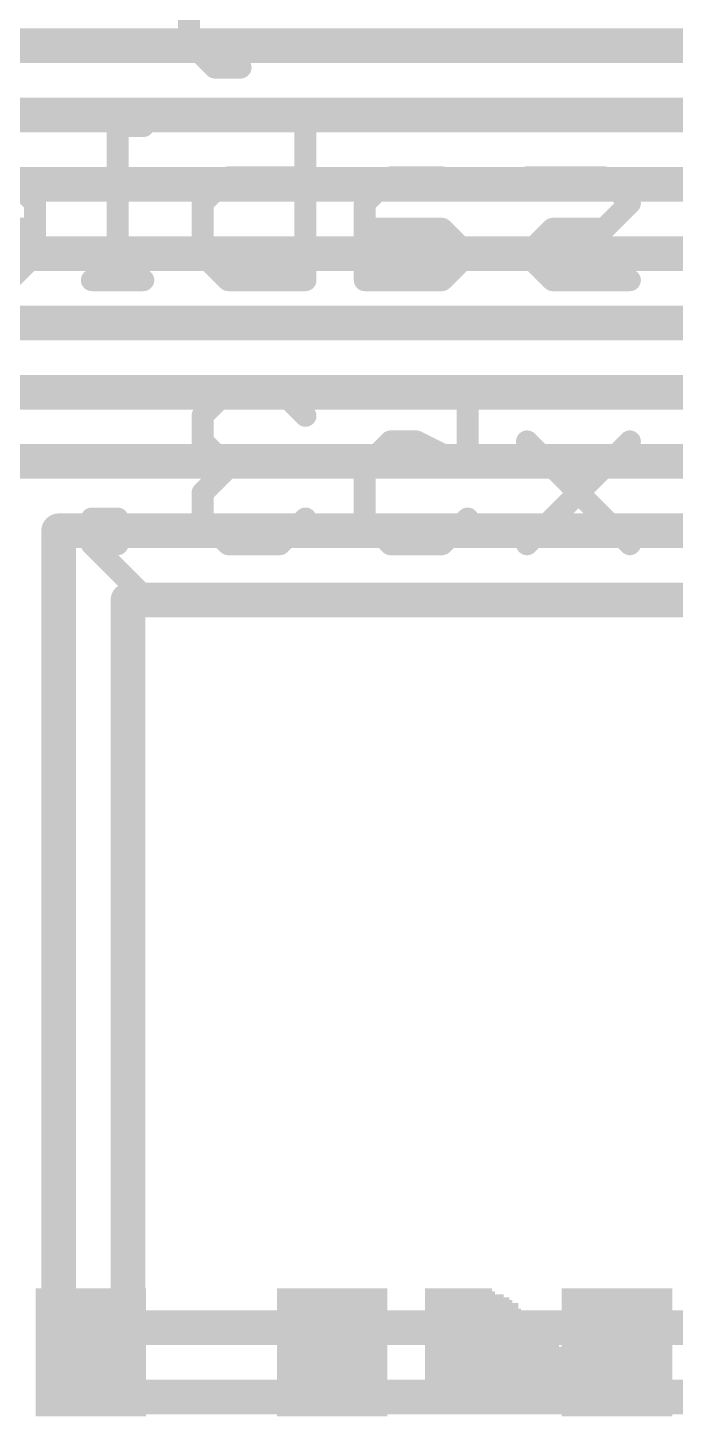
# Model space of a CAD drawing. Extents: x -8.6 to 30.2, y -8.2 to 38.7.
# Drawn here: x 5.42 to 9.16, y 17.38 to 25.4 of the extents above; entities that cross this region are included whole.
import ezdxf

# ---------------------------------------------------------------- set-up
doc = ezdxf.new("R2010")
doc.units = 0
doc.layers.add('1', color=12, linetype='CONTINUOUS')
doc.layers.add('22', color=6, linetype='CONTINUOUS')

# ---------------------------------------------------------------- blocks, each defined once
blk = doc.blocks.new('RECT')
blk.add_solid([(-0.5, -0.5), (0.5, -0.5), (-0.5, 0.5), (0.5, 0.5)])

msp = doc.modelspace()

# ---------------------------------------------------------------- linework, layer by layer
at = {"layer": '1', "const_width": 0.2}
for points in [[(2.8, 25.293), (22.6, 25.293)], [(3.2, 24.893), (22.2, 24.893)], [(3.6, 24.493), (21.8, 24.493)], [(4, 24.093), (21.4, 24.093)], [(4.4, 23.693), (21, 23.693)], [(4.8, 23.293), (20.6, 23.293)], [(5.2, 22.893), (20.2, 22.893)], [(5.6, 22.493), (19.8, 22.493)], [(5.6, 17.493), (5.6, 22.493)], [(6, 22.093), (19.4, 22.093)], [(6, 17.893), (6, 22.093)], [(19.8, 17.893), (6, 17.893)], [(20.2, 17.493), (5.6, 17.493)]]:
    msp.add_lwpolyline(points, dxfattribs=at)
at = {"layer": '1', "const_width": 0.1}
for points in [[(5.6, 22.543, 1), (5.6, 22.443)], [(5.65, 22.493, 1), (5.55, 22.493)], [(6, 22.143, 1), (6, 22.043)], [(6.05, 22.093, 1), (5.95, 22.093)], [(6, 17.943, 1), (6, 17.843)], [(5.95, 17.893, 1), (6.05, 17.893)], [(5.6, 17.543, 1), (5.6, 17.443)], [(5.55, 17.493, 1), (5.65, 17.493)]]:
    msp.add_lwpolyline(points, format="xyb", dxfattribs=at)
at = {"layer": '22', "const_width": 0.127}
for points in [[(6.3523, 26.0567), (6.3523, 25.3152)], [(6.3523, 25.3152), (6.5006, 25.1669)], [(6.5006, 25.1669), (6.6489, 25.1669)], [(6.0879, 24.8293), (5.9396, 24.8293)], [(5.9396, 24.8293), (5.9396, 23.9395)], [(7.0234, 24.8293), (7.0234, 23.9395)], [(5.4642, 24.3844), (5.3159, 24.5327)], [(6.4302, 24.3844), (6.5785, 24.5327)], [(6.5785, 24.5327), (7.0234, 24.5327)], [(7.514, 24.5327), (7.3657, 24.3844)], [(7.8106, 24.5327), (7.514, 24.5327)], [(8.7461, 24.5327), (8.3013, 24.5327)], [(8.8944, 24.3844), (8.7461, 24.5327)], [(5.4642, 24.0878), (5.4642, 24.3844)], [(6.4302, 24.0878), (6.4302, 24.3844)], [(7.3657, 24.3844), (7.3657, 23.9395)], [(8.7461, 24.2361), (8.8944, 24.3844)], [(4.871, 24.2361), (5.4642, 24.2361)], [(7.8106, 24.2361), (7.3657, 24.2361)], [(7.9589, 24.0878), (7.8106, 24.2361)], [(8.3013, 24.0878), (8.4496, 24.2361)], [(8.4496, 24.2361), (8.7461, 24.2361)], [(5.3159, 23.9395), (5.4642, 24.0878)], [(6.5785, 23.9395), (6.4302, 24.0878)], [(7.8106, 23.9395), (7.9589, 24.0878)], [(8.4496, 23.9395), (8.3013, 24.0878)], [(6.0879, 23.9395), (5.7913, 23.9395)], [(7.0234, 23.9395), (6.5785, 23.9395)], [(7.3657, 23.9395), (7.8106, 23.9395)], [(8.8944, 23.9395), (8.4496, 23.9395)], [(6.5785, 23.3053), (6.4302, 23.157)], [(6.8751, 23.3053), (6.5785, 23.3053)], [(7.0234, 23.157), (6.8751, 23.3053)], [(7.3657, 23.3053), (7.9589, 23.3053)], [(7.9589, 23.3053), (7.9589, 22.8604)], [(6.4302, 23.157), (6.4302, 23.0087)], [(6.4302, 23.0087), (6.5785, 22.8604)], [(7.514, 23.0087), (7.3657, 22.8604)], [(7.6623, 23.0087), (7.514, 23.0087)], [(7.9589, 22.8604), (7.6623, 23.0087)], [(8.8944, 23.0087), (8.3013, 22.4155)], [(8.8944, 22.4155), (8.3013, 23.0087)], [(6.5785, 22.8604), (6.4302, 22.7121)], [(6.5785, 22.8604), (6.7268, 22.8604)], [(7.3657, 22.8604), (7.3657, 22.5638)], [(6.4302, 22.7121), (6.4302, 22.5638)], [(5.7913, 22.4155), (5.7913, 22.5638)], [(5.7913, 22.5638), (5.9396, 22.5638)], [(5.9396, 22.5638), (5.9396, 22.4155)], [(6.4302, 22.5638), (6.5785, 22.4155)], [(6.8751, 22.4155), (7.0234, 22.5638)], [(7.3657, 22.5638), (7.514, 22.4155)], [(7.8106, 22.4155), (7.9589, 22.5638)], [(6.0879, 22.1189), (5.7913, 22.4155)], [(5.9396, 22.4155), (5.7913, 22.4155)], [(6.5785, 22.4155), (6.8751, 22.4155)], [(7.514, 22.4155), (7.8106, 22.4155)]]:
    msp.add_lwpolyline(points, dxfattribs=at)
at = {"layer": '22', "const_width": 0.0635}
for points in [[(6.3205, 25.3152, 1), (6.384, 25.3152)], [(6.3747, 25.3377, 1), (6.3298, 25.2928)], [(6.5006, 25.1987, 1), (6.5006, 25.1352)], [(6.4781, 25.1445, 1), (6.523, 25.1894)], [(6.6489, 25.1352, 1), (6.6489, 25.1987)], [(5.9396, 24.861, 1), (5.9396, 24.7975)], [(5.9713, 24.8293, 1), (5.9078, 24.8293)], [(6.0879, 24.7975, 1), (6.0879, 24.861)], [(7.0551, 24.8293, 1), (6.9916, 24.8293)], [(6.5785, 24.5644, 1), (6.5785, 24.5009)], [(6.601, 24.5102, 1), (6.5561, 24.5551)], [(7.0234, 24.5009, 1), (7.0234, 24.5644)], [(7.514, 24.5644, 1), (7.514, 24.5009)], [(7.5365, 24.5102, 1), (7.4916, 24.5551)], [(7.8106, 24.5009, 1), (7.8106, 24.5644)], [(8.3013, 24.5644, 1), (8.3013, 24.5009)], [(8.7686, 24.5551, 1), (8.7237, 24.5102)], [(8.7461, 24.5009, 1), (8.7461, 24.5644)], [(5.4959, 24.3844, 1), (5.4324, 24.3844)], [(6.462, 24.3844, 1), (6.3985, 24.3844)], [(7.3975, 24.3844, 1), (7.334, 24.3844)], [(8.9169, 24.3619, 1), (8.872, 24.4068)], [(5.4417, 24.3619, 1), (5.4866, 24.4068)], [(6.4078, 24.4068, 1), (6.4527, 24.3619)], [(7.3433, 24.4068, 1), (7.3882, 24.3619)], [(8.872, 24.3619, 1), (8.9169, 24.4068)], [(5.4642, 24.2043, 1), (5.4642, 24.2678)], [(7.3657, 24.2678, 1), (7.3657, 24.2043)], [(7.8331, 24.2585, 1), (7.7882, 24.2136)], [(7.8106, 24.2043, 1), (7.8106, 24.2678)], [(8.4496, 24.2678, 1), (8.4496, 24.2043)], [(8.472, 24.2136, 1), (8.4271, 24.2585)], [(8.7237, 24.2585, 1), (8.7686, 24.2136)], [(8.7461, 24.2043, 1), (8.7461, 24.2678)], [(5.4866, 24.0653, 1), (5.4417, 24.1102)], [(6.4527, 24.1102, 1), (6.4078, 24.0653)], [(7.9814, 24.0653, 1), (7.9365, 24.1102)], [(7.9365, 24.0653, 1), (7.9814, 24.1102)], [(8.3237, 24.1102, 1), (8.2788, 24.0653)], [(8.2788, 24.1102, 1), (8.3237, 24.0653)], [(5.4324, 24.0878, 1), (5.4959, 24.0878)], [(6.3985, 24.0878, 1), (6.462, 24.0878)], [(5.7913, 23.9713, 1), (5.7913, 23.9078)], [(5.9078, 23.9395, 1), (5.9713, 23.9395)], [(6.0879, 23.9078, 1), (6.0879, 23.9713)], [(6.5785, 23.9713, 1), (6.5785, 23.9078)], [(6.5561, 23.917, 1), (6.601, 23.962)], [(6.9916, 23.9395, 1), (7.0551, 23.9395)], [(7.0234, 23.9078, 1), (7.0234, 23.9713)], [(7.3657, 23.9713, 1), (7.3657, 23.9078)], [(7.334, 23.9395, 1), (7.3975, 23.9395)], [(7.7882, 23.962, 1), (7.8331, 23.917)], [(7.8106, 23.9078, 1), (7.8106, 23.9713)], [(8.4496, 23.9713, 1), (8.4496, 23.9078)], [(8.4271, 23.917, 1), (8.472, 23.962)], [(8.8944, 23.9078, 1), (8.8944, 23.9713)], [(6.5785, 23.337, 1), (6.5785, 23.2735)], [(6.601, 23.2828, 1), (6.5561, 23.3277)], [(6.8976, 23.3277, 1), (6.8527, 23.2828)], [(6.8751, 23.2735, 1), (6.8751, 23.337)], [(7.3657, 23.337, 1), (7.3657, 23.2735)], [(7.9907, 23.3053, 1), (7.9272, 23.3053)], [(7.9589, 23.2735, 1), (7.9589, 23.337)], [(6.462, 23.157, 1), (6.3985, 23.157)], [(6.4078, 23.1794, 1), (6.4527, 23.1345)], [(7.0009, 23.1345, 1), (7.0459, 23.1794)], [(6.4527, 23.0311, 1), (6.4078, 22.9862)], [(6.3985, 23.0087, 1), (6.462, 23.0087)], [(7.514, 23.0404, 1), (7.514, 22.9769)], [(7.5365, 22.9862, 1), (7.4916, 23.0311)], [(7.6765, 23.0371, 1), (7.6481, 22.9803)], [(7.6623, 22.9769, 1), (7.6623, 23.0404)], [(8.3237, 23.0311, 1), (8.2788, 22.9862)], [(8.9169, 22.9862, 1), (8.872, 23.0311)], [(6.5785, 22.8921, 1), (6.5785, 22.8286)], [(6.601, 22.8379, 1), (6.5561, 22.8828)], [(6.7268, 22.8286, 1), (6.7268, 22.8921)], [(7.3975, 22.8604, 1), (7.334, 22.8604)], [(6.5561, 22.8379, 1), (6.601, 22.8828)], [(7.3433, 22.8828, 1), (7.3882, 22.8379)], [(7.9272, 22.8604, 1), (7.9907, 22.8604)], [(7.9447, 22.832, 1), (7.9731, 22.8888)], [(6.462, 22.7121, 1), (6.3985, 22.7121)], [(6.4078, 22.7345, 1), (6.4527, 22.6896)], [(5.823, 22.5638, 1), (5.7595, 22.5638)], [(5.7913, 22.5955, 1), (5.7913, 22.532)], [(5.9713, 22.5638, 1), (5.9078, 22.5638)], [(5.9396, 22.532, 1), (5.9396, 22.5955)], [(6.4527, 22.5862, 1), (6.4078, 22.5413)], [(7.0459, 22.5413, 1), (7.0009, 22.5862)], [(7.3882, 22.5862, 1), (7.3433, 22.5413)], [(7.9814, 22.5413, 1), (7.9365, 22.5862)], [(6.3985, 22.5638, 1), (6.462, 22.5638)], [(7.334, 22.5638, 1), (7.3975, 22.5638)], [(5.8137, 22.438, 1), (5.7688, 22.393)], [(5.7595, 22.4155, 1), (5.823, 22.4155)], [(5.7913, 22.4473, 1), (5.7913, 22.3838)], [(5.9078, 22.4155, 1), (5.9713, 22.4155)], [(5.9396, 22.3838, 1), (5.9396, 22.4473)], [(6.5785, 22.4473, 1), (6.5785, 22.3838)], [(6.5561, 22.393, 1), (6.601, 22.438)], [(6.8527, 22.438, 1), (6.8976, 22.393)], [(6.8751, 22.3838, 1), (6.8751, 22.4473)], [(7.514, 22.4473, 1), (7.514, 22.3838)], [(7.4916, 22.393, 1), (7.5365, 22.438)], [(7.7882, 22.438, 1), (7.8331, 22.393)], [(7.8106, 22.3838, 1), (7.8106, 22.4473)], [(8.2788, 22.438, 1), (8.3237, 22.393)], [(8.872, 22.393, 1), (8.9169, 22.438)], [(6.0654, 22.0965, 1), (6.1103, 22.1414)]]:
    msp.add_lwpolyline(points, format="xyb", dxfattribs=at)

# ---------------------------------------------------------------- block references
at = {"layer": '22', "rotation": 180}
for p, xscale, yscale in [((5.7858, 18.1112), 0.6371, 0.0168), ((7.1773, 18.1112), 0.637, 0.0168), ((7.9065, 18.1112), 0.3856, 0.0168), ((8.8201, 18.1112), 0.6371, 0.0168), ((5.7858, 18.0945), 0.6371, 0.0167), ((5.7858, 18.0777), 0.6371, 0.0168), ((5.7858, 18.0609), 0.6371, 0.0168), ((5.7858, 18.0442), 0.6371, 0.0167), ((5.7858, 18.0274), 0.6371, 0.0168), ((7.1773, 18.0945), 0.637, 0.0167), ((7.1773, 18.0777), 0.637, 0.0168), ((7.1773, 18.0609), 0.637, 0.0168), ((7.1773, 18.0442), 0.637, 0.0167), ((7.1773, 18.0274), 0.637, 0.0168), ((7.9149, 18.0945), 0.4024, 0.0167), ((7.9568, 18.0609), 0.4862, 0.0168), ((7.9401, 18.0777), 0.4527, 0.0168), ((7.9652, 18.0442), 0.5029, 0.0167), ((7.982, 18.0274), 0.5365, 0.0168), ((8.8201, 18.0945), 0.6371, 0.0167), ((8.8201, 18.0777), 0.6371, 0.0168), ((8.8201, 18.0609), 0.6371, 0.0168), ((8.8201, 18.0442), 0.6371, 0.0167), ((8.8201, 18.0274), 0.6371, 0.0168), ((5.7858, 18.0107), 0.6371, 0.0167), ((5.7858, 17.9939), 0.6371, 0.0168), ((5.7858, 17.9771), 0.6371, 0.0168), ((5.7858, 17.9604), 0.6371, 0.0167), ((7.1773, 18.0107), 0.637, 0.0167), ((7.1773, 17.9939), 0.637, 0.0168), ((7.1773, 17.9771), 0.637, 0.0168), ((7.1773, 17.9604), 0.637, 0.0167), ((8.0154, 17.9604), 0.6035, 0.0167), ((7.9903, 17.9939), 0.5532, 0.0168), ((8.0071, 17.9771), 0.5868, 0.0168), ((7.982, 18.0107), 0.5365, 0.0167), ((8.8201, 18.0107), 0.6371, 0.0167), ((8.8201, 17.9939), 0.6371, 0.0168), ((8.8201, 17.9771), 0.6371, 0.0168), ((8.8201, 17.9604), 0.6371, 0.0167), ((5.7858, 17.9436), 0.6371, 0.0168), ((5.7858, 17.9268), 0.6371, 0.0168), ((5.7858, 17.9101), 0.6371, 0.0167), ((5.7858, 17.8933), 0.6371, 0.0168), ((5.7858, 17.8765), 0.6371, 0.0168), ((7.1773, 17.9436), 0.637, 0.0168), ((7.1773, 17.9268), 0.637, 0.0168), ((7.1773, 17.9101), 0.637, 0.0167), ((7.1773, 17.8933), 0.637, 0.0168), ((7.1773, 17.8765), 0.637, 0.0168), ((8.0573, 17.8765), 0.6873, 0.0168), ((8.0239, 17.9436), 0.6203, 0.0168), ((8.0323, 17.9268), 0.6371, 0.0168), ((8.0406, 17.9101), 0.6538, 0.0167), ((8.049, 17.8933), 0.6706, 0.0168), ((8.8201, 17.9436), 0.6371, 0.0168), ((8.8201, 17.9268), 0.6371, 0.0168), ((8.8201, 17.9101), 0.6371, 0.0167), ((8.8201, 17.8933), 0.6371, 0.0168), ((8.8201, 17.8765), 0.6371, 0.0168), ((5.7858, 17.8598), 0.6371, 0.0167), ((5.7858, 17.843), 0.6371, 0.0168), ((5.7858, 17.8262), 0.6371, 0.0168), ((5.7858, 17.8095), 0.6371, 0.0167), ((5.7858, 17.7927), 0.6371, 0.0168), ((7.1773, 17.8598), 0.637, 0.0167), ((7.1773, 17.843), 0.637, 0.0168), ((7.1773, 17.8262), 0.637, 0.0168), ((7.1773, 17.8095), 0.637, 0.0167), ((7.1773, 17.7927), 0.637, 0.0168), ((8.0657, 17.8598), 0.7041, 0.0167), ((8.0742, 17.843), 0.7209, 0.0168), ((8.0825, 17.8262), 0.7376, 0.0168), ((8.0909, 17.8095), 0.7544, 0.0167), ((8.0993, 17.7927), 0.7712, 0.0168), ((8.8201, 17.8598), 0.6371, 0.0167), ((8.8201, 17.843), 0.6371, 0.0168), ((8.8201, 17.8262), 0.6371, 0.0168), ((8.8201, 17.8095), 0.6371, 0.0167), ((8.8201, 17.7927), 0.6371, 0.0168), ((5.7858, 17.776), 0.6371, 0.0167), ((5.7858, 17.7592), 0.6371, 0.0168), ((5.7858, 17.7424), 0.6371, 0.0168), ((5.7858, 17.7257), 0.6371, 0.0167), ((5.7858, 17.7089), 0.6371, 0.0168), ((7.1773, 17.776), 0.637, 0.0167), ((7.1773, 17.7592), 0.637, 0.0168), ((7.1773, 17.7424), 0.637, 0.0168), ((7.1773, 17.7257), 0.637, 0.0167), ((7.1773, 17.7089), 0.637, 0.0168), ((8.4262, 17.776), 1.425, 0.0167), ((8.4262, 17.7592), 1.425, 0.0168), ((8.4262, 17.7424), 1.425, 0.0168), ((8.4262, 17.7257), 1.425, 0.0167), ((8.4262, 17.7089), 1.425, 0.0168), ((5.7858, 17.6921), 0.6371, 0.0168), ((5.7858, 17.6754), 0.6371, 0.0167), ((5.7858, 17.6586), 0.6371, 0.0168), ((5.7858, 17.6418), 0.6371, 0.0168), ((5.7858, 17.6251), 0.6371, 0.0167), ((7.1773, 17.6921), 0.637, 0.0168), ((7.1773, 17.6754), 0.637, 0.0167), ((7.1773, 17.6586), 0.637, 0.0168), ((7.1773, 17.6418), 0.637, 0.0168), ((7.1773, 17.6251), 0.637, 0.0167), ((8.4262, 17.6921), 1.425, 0.0168), ((8.4262, 17.6754), 1.425, 0.0167), ((8.4262, 17.6586), 1.425, 0.0168), ((8.4262, 17.6418), 1.425, 0.0168), ((8.4262, 17.6251), 1.425, 0.0167), ((5.7858, 17.6083), 0.6371, 0.0168), ((5.7858, 17.5916), 0.6371, 0.0167), ((5.7858, 17.5748), 0.6371, 0.0168), ((5.7858, 17.558), 0.6371, 0.0168), ((7.1773, 17.6083), 0.637, 0.0168), ((7.1773, 17.5916), 0.637, 0.0167), ((7.1773, 17.5748), 0.637, 0.0168), ((7.1773, 17.558), 0.637, 0.0168), ((8.4262, 17.6083), 1.425, 0.0168), ((8.4262, 17.5916), 1.425, 0.0167), ((8.4262, 17.5748), 1.425, 0.0168), ((8.4262, 17.558), 1.425, 0.0168), ((5.7858, 17.5413), 0.6371, 0.0167), ((5.7858, 17.5245), 0.6371, 0.0168), ((5.7858, 17.5077), 0.6371, 0.0168), ((5.7858, 17.491), 0.6371, 0.0167), ((5.7858, 17.4742), 0.6371, 0.0168), ((7.1773, 17.5413), 0.637, 0.0167), ((7.1773, 17.5245), 0.637, 0.0168), ((7.1773, 17.5077), 0.637, 0.0168), ((7.1773, 17.491), 0.637, 0.0167), ((7.1773, 17.4742), 0.637, 0.0168), ((8.4262, 17.5413), 1.425, 0.0167), ((8.4262, 17.5245), 1.425, 0.0168), ((8.4262, 17.5077), 1.425, 0.0168), ((8.6525, 17.491), 0.9723, 0.0167), ((8.7196, 17.4742), 0.8382, 0.0168), ((5.7858, 17.4574), 0.6371, 0.0168), ((5.7858, 17.4407), 0.6371, 0.0167), ((5.7858, 17.4239), 0.6371, 0.0168), ((5.7858, 17.4071), 0.6371, 0.0168), ((5.7858, 17.3904), 0.6371, 0.0167), ((7.1773, 17.4574), 0.637, 0.0168), ((7.1773, 17.4407), 0.637, 0.0167), ((7.1773, 17.4239), 0.637, 0.0168), ((7.1773, 17.4071), 0.637, 0.0168), ((7.1773, 17.3904), 0.637, 0.0167), ((8.7363, 17.4574), 0.8047, 0.0168), ((8.7698, 17.4407), 0.7377, 0.0167), ((8.8034, 17.4239), 0.6706, 0.0168), ((8.8118, 17.4071), 0.6538, 0.0168), ((8.8201, 17.3904), 0.6371, 0.0167)]:
    msp.add_blockref('RECT', p, dxfattribs=dict(at, xscale=xscale, yscale=yscale))

doc.saveas('drawing.dxf')
